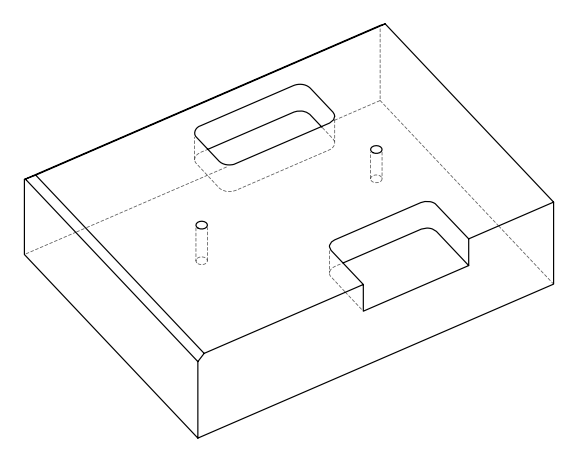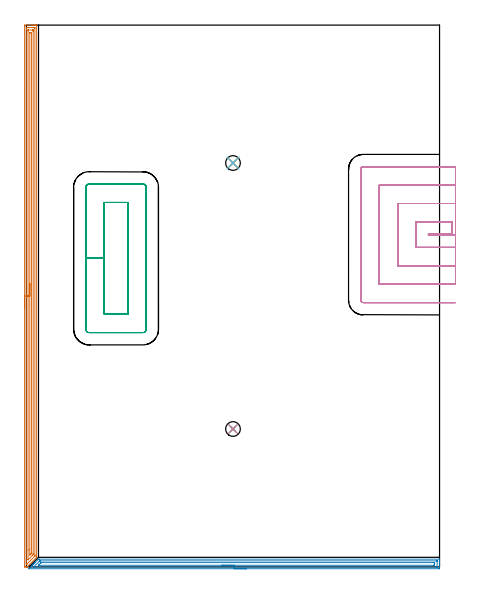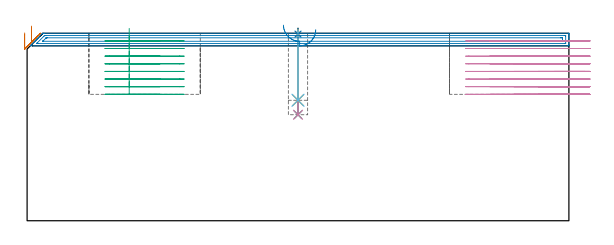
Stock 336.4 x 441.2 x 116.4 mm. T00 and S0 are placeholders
(PLAN: 10 operations, 6 tool changes, 52 min)
(1 SPOT_DRILL | STEP1POCKET | NXT0321_9005460120000 | 0.03 min | 0 mm3)
(2 SPOT_DRILL_1 | STEP1POCKET_1 | NXT0321_9005460120000 | 0.03 min | 2 mm3)
(3 DRILL_BLIND_HOLE_INTO_CENTER | STEP1POCKET | NXT0301_049 | 0.21 min | 2349 mm3)
(4 DRILL_TO_ENLARGE_BLIND_HOLE | STEP1POCKET | UGT0301_373 | 0.21 min | 3351 mm3)
(5 DRILL_BLIND_HOLE_INTO_CENTER_1 | STEP1POCKET_1 | NXT0301_049 | 0.18 min | 1923 mm3)
(6 DRILL_TO_ENLARGE_BLIND_HOLE_1 | STEP1POCKET_1 | UGT0301_373 | 0.18 min | 2763 mm3)
(7 AREA_MILL | FG_CHAMFER_SURFACE | UGT0205_001 | 14.23 min | 21184 mm3)
(8 AREA_MILL_1 | FG_CHAMFER_SURFACE_1 | UGT0205_001 | 8.15 min | 9996 mm3)
(9 MILL_RECTANGULAR_POCKET | POCKET_RECTANGULAR_STRAIGHT | UGT0201_094 | Follow Part, ap 5, ae 75% | 10.13 min | 364088 mm3)
(10 MILL_SLOT | SLOT_PARTIAL_RECTANGULAR | UGT0201_094 | Follow Part, ap 5, ae 75% | 18.68 min | 364728 mm3)
(TOOL NXT0321_9005460120000 | NC Spot Drill, 142deg, 12mm, Carbide, Uncoated | D12 PA142 FL30 Z2)
(TOOL NXT0301_049 | Carbide Drill 7.8mm [860.1-0780-039A1-MM 2214] | D7.8 PA140 FL53 Z2)
(TOOL UGT0301_373 | Twist Drill Flat Bottom 12 mm | D12 PA180 FL101 Z2)
(TOOL UGT0205_001 | Chamfer Mill 20 x 3 x 45 deg. | D20 FL50 Z2)
(TOOL UGT0201_094 | End mill 20 mm | D20 FL38 Z4)
(OP 1 SPOT_DRILL)
G17 G21 G94 G90
T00 M6
G54
G17 G0 G90 X168.2 Y112.3 S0 M3
G43 Z126.4 H0
G94 G81 G98 Z115.879 F250. R119.4
G80
M5
M2
(OP 2 SPOT_DRILL_1)
G17 G21 G94 G90
T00 M6
G54
G17 G0 G90 X168.2 Y328.9 S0 M3
G43 Z126.4 H0
G94 G81 G98 Z115.879 F250. R119.4
G80
M5
M2
(OP 3 DRILL_BLIND_HOLE_INTO_CENTER)
G17 G21 G94 G90
T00 M6
G54
G17 G0 G90 X168.2 Y112.3 S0 M3
G43 Z126.4 H1
G94 G81 G98 Z65.8 F250. R118.4
G80
M5
M2
(OP 4 DRILL_TO_ENLARGE_BLIND_HOLE)
G17 G21 G94 G90
T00 M6
G54
G17 G0 G90 X168.2 Y112.3 S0 M3
G43 Z126.4 H0
G94 G73 G98 Z65.8 F250. Q10.12 R118.4
G80
M5
M2
(OP 5 DRILL_BLIND_HOLE_INTO_CENTER_1)
G17 G21 G94 G90
T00 M6
G54
G17 G0 G90 X168.2 Y328.9 S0 M3
G43 Z126.4 H1
G94 G81 G98 Z74.8 F250. R118.4
G80
M5
M2
(OP 6 DRILL_TO_ENLARGE_BLIND_HOLE_1)
G17 G21 G94 G90
T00 M6
G54
G17 G0 G90 X168.2 Y328.9 S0 M3
G43 Z126.4 H0
G94 G73 G98 Z74.8 F250. Q10.4 R118.4
G80
M5
M2
(OP 7 AREA_MILL)
G17 G21 G94 G90
T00 M6
G54
G17 G0 G90 X-1.5 Y210.6 S1061 M3
G43 Z126.4 H0
Z116.6
G94 G1 Y210.638 Z115.728 F250.
Y210.752 Z114.864
Y210.941 Z114.012
Y211.203 Z113.18
Y211.537 Z112.374
Y211.94 Z111.6
Y212.409 Z110.864
Y212.94 Z110.172
Y213.529 Z109.529
Y214.172 Z108.94
Y214.864 Z108.408
Y215.6 Z107.94
Y216.374 Z107.537
Y217.18 Z107.203
Y218.012 Z106.941
Y218.864 Z106.752
Y219.728 Z106.638
Y220.6 Z106.6
Y440.164
X-1.499 Y440.57 Z106.601
X-1.495 Y441.053 Z106.603
X-1.492 Y441.191 Z106.606
X-1.018 Y441.2 Z107.079
X5.167 Z113.262
X6.574 Z114.67
X6.934 Z115.03
X7.656 Z115.756
X7.907 Z116.006
X8.284 Y441.193 Z116.375
X8.297 Y441.191 Z116.388
X8.3 Y441.017 Z116.4
Y8.677
X8.293 Y7.797 Z116.393
X8.282 Y7.783 Z116.382
X8.26 Y7.759 Z116.359
X0.615 Y0.115 Z108.714
X0.5 Y0.01 Z108.595
X0.388 Y0. Z108.487
X0.307 Z108.407
X-0.296 Z107.804
X-1.018 Z107.077
X-1.246 Z106.849
X-1.379 Z106.718
X-1.491 Y0.003 Z106.605
X-1.5 Y0.183 Z106.6
Y220.6
X-0.086 Z108.014
Y437.838
X-0.085 Y438.732 Z108.015
X-0.084 Y438.782 Z108.016
X-0.07 Y439.19 Z108.03
X0.339 Y439.197 Z108.439
X0.749 Y439.199 Z108.849
X1.22 Y439.2 Z109.32
X6.051 Y439.199 Z114.151
X6.524 Y439.197 Z114.624
X6.768 Y439.19 Z114.868
X6.879 Y439.175 Z114.979
X6.885 Y438.832 Z114.985
Y438.782
X6.886 Y9.572 Z114.986
X6.883 Y9.149 Z114.983
X6.88 Y8.938 Z114.98
X6.877 Y8.839 Z114.977
X6.828 Y8.785 Z114.928
X6.726 Y8.677 Z114.826
X3.26 Y5.209 Z111.36
X0.469 Y2.418 Z108.569
X0.376 Y2.326 Z108.476
X0.164 Y2.116 Z108.264
X0.106 Y2.062 Z108.206
X0.053 Y2.015 Z108.153
X-0.019 Y2.005 Z108.081
X-0.045 Z108.055
X-0.069 Y2.009 Z108.031
X-0.079 Y2.014 Z108.021
X-0.086 Y2.418 Z108.014
Y220.6
X1.328 Z109.428
X1.329 Y436.407 Z109.429
X1.33 Y436.994 Z109.43
X1.333 Y437.147 Z109.433
X1.335 Y437.182 Z109.435
X1.34 Y437.19 Z109.44
X1.361 Y437.194 Z109.461
X1.43 Y437.199 Z109.53
X5.167 Z113.267
X5.371 Y437.197 Z113.471
X5.429 Y437.194 Z113.529
X5.46 Y437.19 Z113.56
X5.465 Y437.176 Z113.565
X5.468 Y437.096 Z113.568
X5.47 Y436.994 Z113.57
X5.471 Y436.686 Z113.571
Y436.099
Y11.052
X5.469 Y10.466 Z113.569
X5.467 Y10.163 Z113.567
X5.461 Y9.872 Z113.561
X5.173 Y9.572 Z113.273
X1.595 Y5.995 Z109.695
X1.48 Y5.891 Z109.58
X1.335 Y5.79 Z109.435
X1.331 Y5.995 Z109.431
X1.329 Y6.163 Z109.429
X1.328 Y13.568 Z109.428
Y220.6
X2.743 Z110.843
Y434.311
X2.747 Y434.972 Z110.847
X2.75 Y435.188 Z110.85
X2.961 Y435.192 Z111.061
X3.405 Y435.2 Z111.505
X3.84 Y435.194 Z111.94
X4.05 Y435.19 Z112.15
X4.052 Y435.068 Z112.152
X4.056 Y434.541 Z112.156
X4.057 Y394.413 Z112.157
Y11.36
X4.054 Y11.028 Z112.154
X4.051 Y10.945 Z112.151
X4.049 Y10.909 Z112.149
X4.029 Y10.886 Z112.129
X3.95 Y10.803 Z112.05
X3.617 Y10.466 Z111.717
X3.508 Y10.356 Z111.608
X3.4 Y10.249 Z111.5
X3.062 Y9.913 Z111.162
X2.933 Y9.787 Z111.033
X2.751 Y9.612 Z110.851
X2.748 Y9.866 Z110.848
X2.744 Y10.236 Z110.844
X2.743 Y14.404 Z110.843
Y220.6
Y221.472 Z110.881
Y222.337 Z110.995
Y223.188 Z111.183
Y224.02 Z111.446
Y224.826 Z111.78
Y225.6 Z112.182
Y226.336 Z112.651
Y227.028 Z113.182
Y227.671 Z113.772
Y228.261 Z114.415
Y228.792 Z115.107
Y229.26 Z115.843
Y229.663 Z116.616
Y229.997 Z117.422
Y230.259 Z118.254
Y230.448 Z119.106
Y230.562 Z119.971
Y230.6 Z120.843
G0 Z126.4
M5
M2
(OP 8 AREA_MILL_1)
G17 G21 G94 G90
T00 M6
G54
G17 G0 G90 X179.2 Y-1.5 S1061 M3
G43 Z126.4 H0
Z118.6
G94 G1 X179.162 Z117.728 F250.
X179.048 Z116.864
X178.859 Z116.012
X178.597 Z115.18
X178.263 Z114.374
X177.86 Z113.6
X177.392 Z112.864
X176.861 Z112.172
X176.271 Z111.529
X175.628 Z110.94
X174.936 Z110.408
X174.2 Z109.94
X173.426 Z109.537
X172.62 Z109.203
X171.788 Z108.941
X170.937 Z108.752
X170.072 Z108.638
X169.2 Z108.6
X2.17 Y-1.499 Z108.601
X2.019 Y-1.493 Z108.606
X2.17 Y-1.33 Z108.77
X3.063 Y-0.437 Z109.662
X3.853 Y0.353 Z110.451
X3.956 Y0.458 Z110.554
X4.289 Y0.788 Z110.888
X4.505 Y1.005 Z111.105
X4.73 Y1.23 Z111.329
X4.849 Y1.351 Z111.447
X5.022 Y1.523 Z111.621
X5.296 Y1.797 Z111.895
X5.459 Y1.961 Z112.056
X5.619 Y2.12 Z112.218
X5.743 Y2.244 Z112.341
X5.898 Y2.4 Z112.495
X6.05 Y2.551 Z112.648
X6.189 Y2.69 Z112.788
X6.336 Y2.839 Z112.934
X6.481 Y2.982 Z113.079
X6.636 Y3.137 Z113.235
X6.775 Y3.277 Z113.373
X6.911 Y3.412 Z113.51
X7.082 Y3.583 Z113.681
X9.408 Y5.909 Z116.006
X9.762 Y6.26 Z116.36
X9.799 Y6.293 Z116.393
X10.655 Y6.3 Z116.4
X336.231
X336.39 Y6.298 Z116.388
X336.398 Y6.153 Z116.246
X336.4 Y6.003 Z116.102
Y5.697 Z115.796
Y5.031 Z115.126
Y3.822 Z113.918
Y3.277 Z113.371
Y-0.836 Z109.261
X336.397 Y-1.109 Z108.988
X336.39 Y-1.492 Z108.605
X336.179 Y-1.497 Z108.602
X335.784 Y-1.5 Z108.6
X169.2
Y-0.086 Z110.014
X6.66 Y-0.085 Z110.015
X6.189 Y-0.082 Z110.018
X6.034 Y-0.079 Z110.021
X5.892 Y-0.069 Z110.031
X5.955 Y-0.001 Z110.099
X6.033 Y0.08 Z110.18
X6.189 Y0.239 Z110.339
X6.394 Y0.444 Z110.544
X10.377 Y4.427 Z114.527
X10.655 Y4.702 Z114.802
X10.825 Y4.864 Z114.964
X10.854 Y4.879 Z114.979
X10.897 Y4.881 Z114.981
X10.99 Y4.884 Z114.984
X11.176 Y4.885 Z114.985
X11.549 Y4.886 Z114.986
X333.998 Y4.885 Z114.985
X334.148 Y4.884 Z114.984
X334.351 Y4.879 Z114.979
X334.391 Y4.876 Z114.976
X334.395 Y4.848 Z114.948
X334.397 Y4.817 Z114.917
X334.4 Y4.637 Z114.737
X334.399 Y0.119 Z110.219
X334.395 Y0.013 Z110.113
X334.39 Y-0.056 Z110.044
X334.385 Y-0.079 Z110.021
X333.849 Y-0.085 Z110.015
X169.2 Y-0.086 Z110.014
Y1.328 Z111.428
X9.96 Y1.329 Z111.429
X9.784 Y1.331 Z111.431
X9.762 Y1.332 Z111.432
X9.749 Y1.335 Z111.435
X9.754 Y1.347 Z111.447
X9.762 Y1.361 Z111.461
X9.843 Y1.443 Z111.543
X9.922 Y1.523 Z111.623
X11.613 Y3.214 Z113.314
X11.677 Y3.277 Z113.377
X11.83 Y3.427 Z113.527
X11.861 Y3.454 Z113.554
X11.874 Y3.463 Z113.563
X11.915 Y3.466 Z113.566
X12.046 Y3.469 Z113.569
X12.244 Y3.471 Z113.571
X12.442
X331.318
X332.017 Y3.468 Z113.568
X332.211 Y3.464 Z113.564
X332.39 Y3.456 Z113.556
X332.395 Y3.277 Z113.377
X332.399 Y3.093 Z113.193
X332.4 Y2.4 Z112.5
Y2.215 Z112.315
X332.395 Y1.523 Z111.623
X332.393 Y1.344 Z111.444
X332.211 Y1.336 Z111.436
X331.515 Y1.33 Z111.43
X331.318 Y1.329 Z111.429
X169.2 Y1.328 Z111.428
X168.329 Z111.467
X167.464 Z111.58
X166.612 Z111.769
X165.78 Z112.032
X164.974 Z112.365
X164.2 Z112.768
X163.464 Z113.237
X162.772 Z113.768
X162.129 Z114.357
X161.54 Z115.001
X161.009 Z115.693
X160.54 Z116.428
X160.137 Z117.202
X159.803 Z118.008
X159.541 Z118.84
X159.352 Z119.692
X159.238 Z120.557
X159.2 Z121.428
G0 Z126.4
M5
M2
(OP 9 MILL_RECTANGULAR_POCKET)
G17 G21 G94 G90
T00 M6
G54
G17 G0 G90 X63.4 Y280.177 S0 M3
G43 Z126.4 H0
Z119.4
G94 G1 Y251.3 Z111.662 F250.
Y205.8 F500.
X82.5
Y296.8
X63.4
Y251.3
X48.4
Y193.5
G3 X51.1 Y190.8 R2.7
G1 X94.8
G3 X97.5 Y193.5 R2.7
G1 Y309.1
G3 X94.8 Y311.8 R2.7
G1 X51.1
G3 X48.4 Y309.1 R2.7
G1 Y251.3
Y250.3
G0 X63.4 Y280.177 Z114.662
G1 Y251.3 Z106.925 F250.
Y205.8 F500.
X82.5
Y296.8
X63.4
Y251.3
X48.4
Y193.5
G3 X51.1 Y190.8 R2.7
G1 X94.8
G3 X97.5 Y193.5 R2.7
G1 Y309.1
G3 X94.8 Y311.8 R2.7
G1 X51.1
G3 X48.4 Y309.1 R2.7
G1 Y251.3
Y250.3
G0 X63.4 Y280.177 Z109.925
G1 Y251.3 Z102.187 F250.
Y205.8 F500.
X82.5
Y296.8
X63.4
Y251.3
X48.4
Y193.5
G3 X51.1 Y190.8 R2.7
G1 X94.8
G3 X97.5 Y193.5 R2.7
G1 Y309.1
G3 X94.8 Y311.8 R2.7
G1 X51.1
G3 X48.4 Y309.1 R2.7
G1 Y251.3
Y250.3
G0 X63.4 Y280.177 Z105.187
G1 Y251.3 Z97.45 F250.
Y205.8 F500.
X82.5
Y296.8
X63.4
Y251.3
X48.4
Y193.5
G3 X51.1 Y190.8 R2.7
G1 X94.8
G3 X97.5 Y193.5 R2.7
G1 Y309.1
G3 X94.8 Y311.8 R2.7
G1 X51.1
G3 X48.4 Y309.1 R2.7
G1 Y251.3
Y250.3
G0 X63.4 Y280.177 Z100.45
G1 Y251.3 Z92.712 F250.
Y205.8 F500.
X82.5
Y296.8
X63.4
Y251.3
X48.4
Y193.5
G3 X51.1 Y190.8 R2.7
G1 X94.8
G3 X97.5 Y193.5 R2.7
G1 Y309.1
G3 X94.8 Y311.8 R2.7
G1 X51.1
G3 X48.4 Y309.1 R2.7
G1 Y251.3
Y250.3
G0 X63.4 Y280.177 Z95.712
G1 Y251.3 Z87.975 F250.
Y205.8 F500.
X82.5
Y296.8
X63.4
Y251.3
X48.4
Y193.5
G3 X51.1 Y190.8 R2.7
G1 X94.8
G3 X97.5 Y193.5 R2.7
G1 Y309.1
G3 X94.8 Y311.8 R2.7
G1 X51.1
G3 X48.4 Y309.1 R2.7
G1 Y251.3
Y250.3
G0 X63.4 Y280.177 Z90.975
G1 Y251.3 Z83.237 F250.
Y205.8 F500.
X82.5
Y296.8
X63.4
Y251.3
X48.4
Y193.5
G3 X51.1 Y190.8 R2.7
G1 X94.8
G3 X97.5 Y193.5 R2.7
G1 Y309.1
G3 X94.8 Y311.8 R2.7
G1 X51.1
G3 X48.4 Y309.1 R2.7
G1 Y251.3
Y250.3
G0 X63.4 Y280.177 Z86.237
G1 Y251.3 Z78.5 F250.
Y205.8 F500.
X82.5
Y296.8
X63.4
Y251.3
X48.4
Y193.5
G3 X51.1 Y190.8 R2.7
G1 X94.8
G3 X97.5 Y193.5 R2.7
G1 Y309.1
G3 X94.8 Y311.8 R2.7
G1 X51.1
G3 X48.4 Y309.1 R2.7
G1 Y251.3
Y250.3
G0 Z126.4
M5
M2
(OP 10 MILL_SLOT)
G17 G21 G94 G90
T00 M6
G54
G17 G0 G90 X349.4 Y270.2 S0 M3
G43 Z126.4 H0
Z111.662
G94 G1 X346.4 F250.
X327.3 F500.
Y270.9
X346.4
Y280.9
X317.3
Y260.2
X346.4
X349.4 F250.
Y295.9
X346.4
X302.3 F500.
Y245.2
X346.4
X349.4 F250.
Y310.9
X346.4
X287.3 F500.
Y230.2
X346.4
X349.4 F250.
Y325.9
X346.4
X274.3 F500.
G3 X272.3 Y323.9 R2.
G1 Y217.2
G3 X274.3 Y215.2 R2.
G1 X346.4
X349.4 F250.
G0 Y270.2 Z106.925
G1 X346.4
X327.3 F500.
Y270.9
X346.4
Y280.9
X317.3
Y260.2
X346.4
X349.4 F250.
Y295.9
X346.4
X302.3 F500.
Y245.2
X346.4
X349.4 F250.
Y310.9
X346.4
X287.3 F500.
Y230.2
X346.4
X349.4 F250.
Y325.9
X346.4
X274.3 F500.
G3 X272.3 Y323.9 R2.
G1 Y217.2
G3 X274.3 Y215.2 R2.
G1 X346.4
X349.4 F250.
G0 Y270.2 Z102.187
G1 X346.4
X327.3 F500.
Y270.9
X346.4
Y280.9
X317.3
Y260.2
X346.4
X349.4 F250.
Y295.9
X346.4
X302.3 F500.
Y245.2
X346.4
X349.4 F250.
Y310.9
X346.4
X287.3 F500.
Y230.2
X346.4
X349.4 F250.
Y325.9
X346.4
X274.3 F500.
G3 X272.3 Y323.9 R2.
G1 Y217.2
G3 X274.3 Y215.2 R2.
G1 X346.4
X349.4 F250.
G0 Y270.2 Z97.45
G1 X346.4
X327.3 F500.
Y270.9
X346.4
Y280.9
X317.3
Y260.2
X346.4
X349.4 F250.
Y295.9
X346.4
X302.3 F500.
Y245.2
X346.4
X349.4 F250.
Y310.9
X346.4
X287.3 F500.
Y230.2
X346.4
X349.4 F250.
Y325.9
X346.4
X274.3 F500.
G3 X272.3 Y323.9 R2.
G1 Y217.2
G3 X274.3 Y215.2 R2.
G1 X346.4
X349.4 F250.
G0 Y270.2 Z92.712
G1 X346.4
X327.3 F500.
Y270.9
X346.4
Y280.9
X317.3
Y260.2
X346.4
X349.4 F250.
Y295.9
X346.4
X302.3 F500.
Y245.2
X346.4
X349.4 F250.
Y310.9
X346.4
X287.3 F500.
Y230.2
X346.4
X349.4 F250.
Y325.9
X346.4
X274.3 F500.
G3 X272.3 Y323.9 R2.
G1 Y217.2
G3 X274.3 Y215.2 R2.
G1 X346.4
X349.4 F250.
G0 Y270.2 Z87.975
G1 X346.4
X327.3 F500.
Y270.9
X346.4
Y280.9
X317.3
Y260.2
X346.4
X349.4 F250.
Y295.9
X346.4
X302.3 F500.
Y245.2
X346.4
X349.4 F250.
Y310.9
X346.4
X287.3 F500.
Y230.2
X346.4
X349.4 F250.
Y325.9
X346.4
X274.3 F500.
G3 X272.3 Y323.9 R2.
G1 Y217.2
G3 X274.3 Y215.2 R2.
G1 X346.4
X349.4 F250.
G0 Y270.2 Z83.237
G1 X346.4
X327.3 F500.
Y270.9
X346.4
Y280.9
X317.3
Y260.2
X346.4
X349.4 F250.
Y295.9
X346.4
X302.3 F500.
Y245.2
X346.4
X349.4 F250.
Y310.9
X346.4
X287.3 F500.
Y230.2
X346.4
X349.4 F250.
Y325.9
X346.4
X274.3 F500.
G3 X272.3 Y323.9 R2.
G1 Y217.2
G3 X274.3 Y215.2 R2.
G1 X346.4
X349.4 F250.
G0 Y270.2 Z78.5
G1 X346.4
X327.3 F500.
Y270.9
X346.4
Y280.9
X317.3
Y260.2
X346.4
X349.4 F250.
Y295.9
X346.4
X302.3 F500.
Y245.2
X346.4
X349.4 F250.
Y310.9
X346.4
X287.3 F500.
Y230.2
X346.4
X349.4 F250.
Y325.9
X346.4
X274.3 F500.
G3 X272.3 Y323.9 R2.
G1 Y217.2
G3 X274.3 Y215.2 R2.
G1 X346.4
X349.4 F250.
G0 Z126.4
M5
M2
